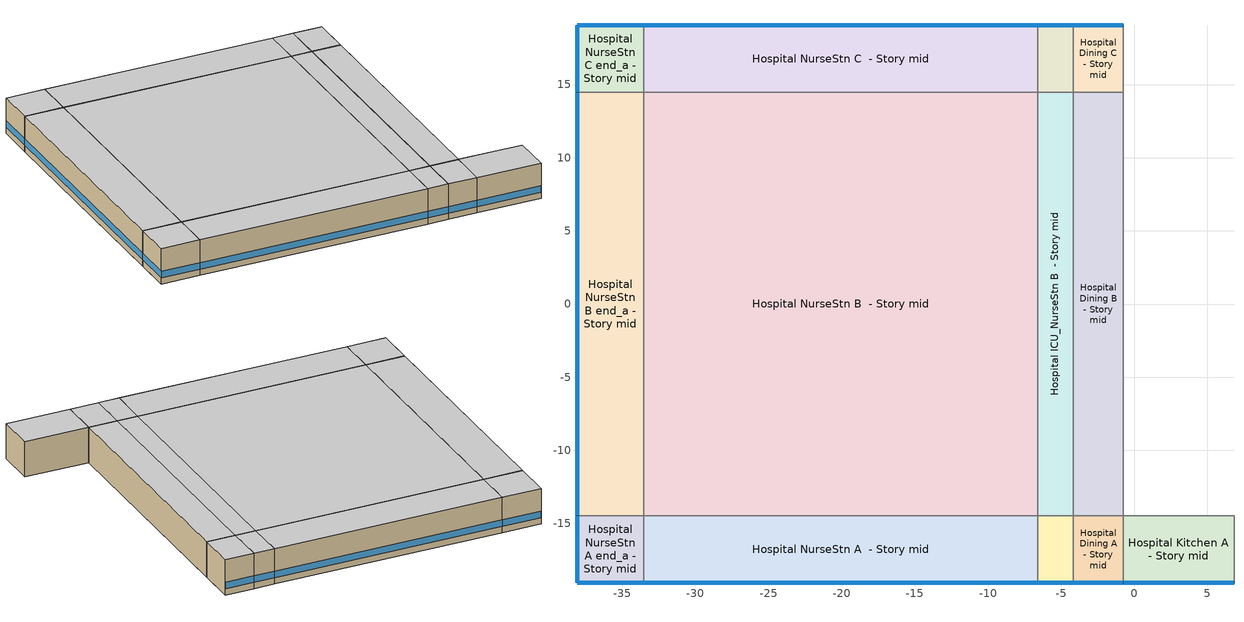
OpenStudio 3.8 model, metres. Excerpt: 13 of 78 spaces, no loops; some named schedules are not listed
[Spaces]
Hospital NurseStn A end_a - Story mid
 floor adiabatic (Typical Interior Floor): -38.1,-19.05 -38.1,-14.48 -33.53,-14.48 -33.53,-19.05 z6.4
 wall outside: -38.1,-14.48 -38.1,-19.05 -33.53,-19.05 z6.4:10.67
 wall to Hospital NurseStn B end_a - Story mid: -33.53,-14.48 -38.1,-14.48 z6.4:10.67
 wall to Hospital NurseStn A  - Story mid: -33.53,-19.05 -33.53,-14.48 z6.4:10.67
 window: -38.07,-19.05 -33.55,-19.05 / -38.1,-14.5 -38.1,-19.02 z7.16:7.94
 ceiling adiabatic (Typical Interior Ceiling): -33.53,-19.05 -33.53,-14.48 -38.1,-14.48 -38.1,-19.05 z10.67
Hospital NurseStn B end_a - Story mid
 floor adiabatic (Typical Interior Floor): -38.1,-14.48 -38.1,14.48 -33.53,14.48 -33.53,-14.48 z6.4
 wall outside: -38.1,14.48 -38.1,-14.48 z6.4:10.67
 wall to Hospital NurseStn C end_a - Story mid: -33.53,14.48 -38.1,14.48 z6.4:10.67
 wall to Hospital NurseStn B  - Story mid: -33.53,-14.48 -33.53,14.48 z6.4:10.67
 window: -38.1,14.45 -38.1,-14.45 z7.16:7.93
 ceiling adiabatic (Typical Interior Ceiling): -33.53,-14.48 -33.53,14.48 -38.1,14.48 -38.1,-14.48 z10.67
Hospital NurseStn C end_a - Story mid
 floor adiabatic (Typical Interior Floor): -38.1,14.48 -38.1,19.05 -33.53,19.05 -33.53,14.48 z6.4
 wall outside: -33.53,19.05 -38.1,19.05 -38.1,14.48 z6.4:10.67
 wall to Hospital NurseStn C  - Story mid: -33.53,14.48 -33.53,19.05 z6.4:10.67
 window: -38.1,19.02 -38.1,14.5 / -33.55,19.05 -38.07,19.05 z7.16:7.94
 ceiling adiabatic (Typical Interior Ceiling): -33.53,14.48 -33.53,19.05 -38.1,19.05 -38.1,14.48 z10.67
Hospital NurseStn A  - Story mid
 floor adiabatic (Typical Interior Floor): -33.53,-19.05 -33.53,-14.48 -6.59,-14.48 -6.59,-19.05 z6.4
 wall outside: -33.53,-19.05 -6.59,-19.05 z6.4:10.67
 wall to Hospital NurseStn B  - Story mid: -6.59,-14.48 -33.53,-14.48 z6.4:10.67
 wall to Hospital ICU_NurseStn A  - Story mid: -6.59,-19.05 -6.59,-14.48 z6.4:10.67
 window: -33.5,-19.05 -6.61,-19.05 z7.16:7.93
 ceiling adiabatic (Typical Interior Ceiling): -6.59,-19.05 -6.59,-14.48 -33.53,-14.48 -33.53,-19.05 z10.67
Hospital NurseStn B  - Story mid
 floor adiabatic (Typical Interior Floor): -33.53,-14.48 -33.53,14.48 -6.59,14.48 -6.59,-14.48 z6.4
 wall to Hospital NurseStn C  - Story mid: -6.59,14.48 -33.53,14.48 z6.4:10.67
 wall to Hospital ICU_NurseStn B  - Story mid: -6.59,-14.48 -6.59,14.48 z6.4:10.67
 ceiling adiabatic (Typical Interior Ceiling): -6.59,-14.48 -6.59,14.48 -33.53,14.48 -33.53,-14.48 z10.67
Hospital NurseStn C  - Story mid
 floor adiabatic (Typical Interior Floor): -33.53,14.48 -33.53,19.05 -6.59,19.05 -6.59,14.48 z6.4
 wall outside: -6.59,19.05 -33.53,19.05 z6.4:10.67
 wall to Hospital ICU_NurseStn C  - Story mid: -6.59,14.48 -6.59,19.05 z6.4:10.67
 window: -6.61,19.05 -33.5,19.05 z7.16:7.93
 ceiling adiabatic (Typical Interior Ceiling): -6.59,14.48 -6.59,19.05 -33.53,19.05 -33.53,14.48 z10.67
Hospital ICU_NurseStn A  - Story mid
 floor adiabatic (Typical Interior Floor): -6.59,-19.05 -6.59,-14.48 -4.16,-14.48 -4.16,-19.05 z6.4
 wall outside: -6.59,-19.05 -4.16,-19.05 z6.4:10.67
 wall to Hospital ICU_NurseStn B  - Story mid: -4.16,-14.48 -6.59,-14.48 z6.4:10.67
 wall to Hospital Dining A  - Story mid: -4.16,-19.05 -4.16,-14.48 z6.4:10.67
 window: -6.56,-19.05 -4.19,-19.05 z7.16:7.95
 ceiling adiabatic (Typical Interior Ceiling): -4.16,-19.05 -4.16,-14.48 -6.59,-14.48 -6.59,-19.05 z10.67
Hospital ICU_NurseStn B  - Story mid
 floor adiabatic (Typical Interior Floor): -6.59,-14.48 -6.59,14.48 -4.16,14.48 -4.16,-14.48 z6.4
 wall to Hospital ICU_NurseStn C  - Story mid: -4.16,14.48 -6.59,14.48 z6.4:10.67
 wall to Hospital Dining B  - Story mid: -4.16,-14.48 -4.16,14.48 z6.4:10.67
 ceiling adiabatic (Typical Interior Ceiling): -4.16,-14.48 -4.16,14.48 -6.59,14.48 -6.59,-14.48 z10.67
Hospital ICU_NurseStn C  - Story mid
 floor adiabatic (Typical Interior Floor): -6.59,14.48 -6.59,19.05 -4.16,19.05 -4.16,14.48 z6.4
 wall outside: -4.16,19.05 -6.59,19.05 z6.4:10.67
 wall to Hospital Dining C  - Story mid: -4.16,14.48 -4.16,19.05 z6.4:10.67
 window: -4.19,19.05 -6.56,19.05 z7.16:7.95
 ceiling adiabatic (Typical Interior Ceiling): -4.16,14.48 -4.16,19.05 -6.59,19.05 -6.59,14.48 z10.67
Hospital Dining A  - Story mid
 floor adiabatic (Typical Interior Floor): -4.16,-19.05 -4.16,-14.48 -0.76,-14.48 -0.76,-19.05 z6.4
 wall outside: -4.16,-19.05 -0.76,-19.05 z6.4:10.67
 wall to Hospital Dining B  - Story mid: -0.76,-14.48 -4.16,-14.48 z6.4:10.67
 wall to Hospital Kitchen A  - Story mid: -0.76,-19.05 -0.76,-14.48 z6.4:10.67
 window: -4.14,-19.05 -0.78,-19.05 z7.16:7.94
 ceiling adiabatic (Typical Interior Ceiling): -0.76,-19.05 -0.76,-14.48 -4.16,-14.48 -4.16,-19.05 z10.67
Hospital Dining B  - Story mid
 floor adiabatic (Typical Interior Floor): -4.16,-14.48 -4.16,14.48 -0.76,14.48 -0.76,-14.48 z6.4
 wall to Hospital Dining C  - Story mid: -0.76,14.48 -4.16,14.48 z6.4:10.67
 wall to Hospital Kitchen B  - Story mid: -0.76,-14.48 -0.76,14.48 z6.4:10.67
 ceiling adiabatic (Typical Interior Ceiling): -0.76,-14.48 -0.76,14.48 -4.16,14.48 -4.16,-14.48 z10.67
Hospital Dining C  - Story mid
 floor adiabatic (Typical Interior Floor): -4.16,14.48 -4.16,19.05 -0.76,19.05 -0.76,14.48 z6.4
 wall outside: -0.76,19.05 -4.16,19.05 z6.4:10.67
 wall to Hospital Kitchen C  - Story mid: -0.76,14.48 -0.76,19.05 z6.4:10.67
 window: -0.78,19.05 -4.14,19.05 z7.16:7.94
 ceiling adiabatic (Typical Interior Ceiling): -0.76,14.48 -0.76,19.05 -4.16,19.05 -4.16,14.48 z10.67
Hospital Kitchen A  - Story mid
 floor adiabatic (Typical Interior Floor): -0.76,-19.05 -0.76,-14.48 6.81,-14.48 6.81,-19.05 z6.4
 wall outside: -0.76,-19.05 6.81,-19.05 z6.4:10.67
 wall to Hospital Kitchen B  - Story mid: 6.81,-14.48 -0.76,-14.48 z6.4:10.67
 wall to Hospital PatRoom A  - Story mid: 6.81,-19.05 6.81,-14.48 z6.4:10.67
 window: -0.73,-19.05 6.79,-19.05 z7.16:7.94
 ceiling adiabatic (Typical Interior Ceiling): 6.81,-19.05 6.81,-14.48 -0.76,-14.48 -0.76,-19.05 z10.67
[Building]
ComStock DOE Ref Pre-1980|Hospital: North Axis {deg}=45; Default Construction Set=ComStock DOE Ref Pre-1980 - Hospital - ASHRAE 169-2013-5A; Default Schedule Set=Building Default Schedule Set; Standards Building Type=Hospital
[Site]
Hartford Bradley In_CT_USA: Latitude {deg}=41.94; Longitude {deg}=-72.68; Time Zone {hr}=-5; Elevation {m}=55; Terrain=City
[Site:WaterMainsTemperature]
Calculation Method=Correlation; Annual Average Outdoor Air Temperature {C}=10.825; Maximum Difference In Monthly Average Outdoor Air Temperatures {deltaC}=27.71
[SizingPeriod:DesignDay] Barometric Pressure {Pa}=100666; Rain Indicator=No; Snow Indicator=No; Day of Month=21; Daylight Saving Time Indicator=No; Humidity Condition Type=Wetbulb; Dry-Bulb Temperature Range Modifier Type=DefaultMultipliers
Name | Maximum Dry-Bulb Temperature {C} | Daily Dry-Bulb Temperature Range {deltaC} | Wind Speed {m/s} | Wind Direction {deg} | Month | Day Type | Wetbulb or DewPoint at Maximum Dry-Bulb {C} | Solar Model Indicator | ASHRAE Clear Sky Optical Depth for Beam Irradiance | ASHRAE Clear Sky Optical Depth for Diffuse Irradiance | Sky Clearness
Hartford Bradley In Ann Clg .4% Condns DB=>MWB 1 | 33 | 11.2 | 4.6 | 220 | 7 | SummerDesignDay | 23 | ASHRAETau | 0.431 | 2.175
Hartford Bradley In Ann Clg .4% Condns WB=>MDB 1 | 30.4 | 11.2 | 4.6 | 220 | 7 | SummerDesignDay | 24.6 | ASHRAETau | 0.431 | 2.175
Hartford Bradley In Ann Htg 99.6% Condns DB 1 | -15.5 | 0 | 3.4 | 0 | 1 | WinterDesignDay | -15.5 | ASHRAEClearSky |  |  | 0
Hartford Bradley In August .4% Condns DB=>MCWB 1 | 34.7 | 11.1 | 4.6 | 220 | 8 | SummerDesignDay | 24 | ASHRAETau | 0.418 | 2.247
[ClimateZones]
Climate Zone Institution Name 1=ASHRAE; Climate Zone Document Name 1=ANSI/ASHRAE Standard 169; Climate Zone Document Year 1=2006; Climate Zone Value 1=ASHRAE 169-2013-5A
[Site:GroundTemperature:FCfactorMethod]
January Ground Temperature {C}=11.27; February Ground Temperature {C}=3.77; March Ground Temperature {C}=0.72; April Ground Temperature {C}=-3.3; May Ground Temperature {C}=2.06; June Ground Temperature {C}=2.88; July Ground Temperature {C}=6.67; August Ground Temperature {C}=17.96; September Ground Temperature {C}=20.22; October Ground Temperature {C}=24.41; November Ground Temperature {C}=24.03; December Ground Temperature {C}=19.21
[DefaultConstructionSet]
ComStock DOE Ref Pre-1980 - Hospital - ASHRAE 169-2013-5A: Default Exterior Surface Constructions=Default Surface Constructions 1; Default Interior Surface Constructions=Default Surface Constructions 2; Default Ground Contact Surface Constructions=Default Surface Constructions 3; Default Exterior SubSurface Constructions=Default Sub Surface Constructions 1; Default Interior SubSurface Constructions=Default Sub Surface Constructions 2; Interior Partition Construction=Typical Interior Partition
[DefaultSurfaceConstructions]
Name | Floor Construction | Wall Construction | Roof Ceiling Construction
Default Surface Constructions 1 | Typical Insulated Exterior Mass Floor | Typical Insulated Steel Framed Exterior Wall R-6.41 | Typical IEAD Roof R-13.89
Default Surface Constructions 2 | Typical Interior Floor | Typical Interior Wall | Typical Interior Ceiling
Default Surface Constructions 3 | Typical Insulated Carpeted 6in Slab Floor | Typical Insulated Basement Mass Wall
[Construction]
Typical Insulated Exterior Mass Floor: 4 in. Normalweight Concrete Floor, Typical Carpet Pad
Typical IEAD Roof R-13.89: Roof Membrane, Typical Insulation R-12.77, Metal Roof Surface
Typical Interior Floor: 100mm Normalweight concrete floor, CP02 CARPET PAD
Typical Interior Wall: G01 13mm gypsum board, G01 13mm gypsum board
Typical Interior Ceiling: CP02 CARPET PAD, 100mm Normalweight concrete floor
Typical Insulated Carpeted 6in Slab Floor: 6 in. Normalweight Concrete Floor, Typical Carpet Pad
Typical Insulated Basement Mass Wall: 8 in. Concrete Block Basement Wall
Simple Glazing U 0.62 SHGC 0.41: Simple Glazing U 0.62 SHGC 0.41
Typical Insulated Metal Door: F08 Metal surface, Typical Insulation R-4.23
U 0.88 SHGC 0.16 Sgl Ref-A-L Clr 6mm: REF A CLEAR LO 6MM
Typical Overhead Door: Typical Insulation R-4.23
Typical Interior Window: Clear 3mm
Typical Interior Door; Typical Interior Partition: G05 25mm wood
Typical Insulated Steel Framed Exterior Wall R-6.41: 25mm Stucco, 5/8 in. Gypsum Board, Typical Insulation R-4.23, 5/8 in. Gypsum Board
InteriorFurnishings: Std Wood 6inch
[Material] Thermal Absorptance=0.9
Name | Roughness | Thickness {m} | Conductivity {W/m-K} | Density {kg/m3} | Specific Heat {J/kg-K} | Solar Absorptance | Visible Absorptance
4 in. Normalweight Concrete Floor | MediumRough | 0.1016 | 2.31 | 2322 | 832 | 0.7 | 0.7
Roof Membrane | VeryRough | 0.0095 | 0.16 | 1121.29 | 1460 | 0.7 | 0.7
Metal Roof Surface; F08 Metal surface | Smooth | 0.0008 | 45.28 | 7824 | 500 | 0.7 | 0.7
100mm Normalweight concrete floor | MediumRough | 0.1016 | 2.31045 | 2322 | 832.557 | 0.7 | 0.7
G01 13mm gypsum board | Smooth | 0.0127 | 0.160031 | 800.001 | 1090.73 | 0.7 | 0.5
6 in. Normalweight Concrete Floor | MediumRough | 0.1524 | 2.31 | 2322 | 832 | 0.7 | 0.7
8 in. Concrete Block Basement Wall | MediumRough | 0.2032 | 1.326 | 1842 | 912 | 0.7 | 0.7
G05 25mm wood | MediumSmooth | 0.0254 | 0.15 | 608 | 1630 | 0.5 | 0.5
25mm Stucco | Smooth | 0.0254 | 0.72 | 1856 | 840 | 0.7 | 0.7
5/8 in. Gypsum Board | MediumSmooth | 0.0159 | 0.16 | 800 | 1090 | 0.7 | 0.7
Std Wood 6inch | MediumSmooth | 0.15 | 0.12 | 540 | 1210 | 0.7 | 0.7
[Material:NoMass] Roughness=Smooth; Thermal Absorptance=0.9; Solar Absorptance=0.7
Name | Thermal Resistance {m2-K/W} | Visible Absorptance
Typical Carpet Pad; CP02 CARPET PAD | 0.21648 | 0.8
Typical Insulation R-12.77 | 2.24922 | 0.7
Typical Insulation R-4.23 | 0.74519 | 0.7
[DefaultSubSurfaceConstructions]
Name | Fixed Window Construction | Operable Window Construction | Door Construction | Glass Door Construction | Overhead Door Construction | Tubular Daylight Dome Construction | Tubular Daylight Diffuser Construction
Default Sub Surface Constructions 1 | Simple Glazing U 0.62 SHGC 0.41 | Simple Glazing U 0.62 SHGC 0.41 | Typical Insulated Metal Door | U 0.88 SHGC 0.16 Sgl Ref-A-L Clr 6mm | Typical Overhead Door | Typical Interior Window | Typical Interior Window
Default Sub Surface Constructions 2 | Typical Interior Window | Typical Interior Window | Typical Interior Door
[WindowMaterial:SimpleGlazingSystem]
Simple Glazing U 0.62 SHGC 0.41: U-Factor {W/m2-K}=3.52052; Solar Heat Gain Coefficient=0.41; Visible Transmittance=0.81
[WindowMaterial:Glazing] Optical Data Type=SpectralAverage; Infrared Transmittance at Normal Incidence=0; Front Side Infrared Hemispherical Emissivity=0.84; Conductivity {W/m-K}=0.9; Dirt Correction Factor for Solar and Visible Transmittance=1; Solar Diffusing=No
Name | Thickness {m} | Solar Transmittance at Normal Incidence | Front Side Solar Reflectance at Normal Incidence | Back Side Solar Reflectance at Normal Incidence | Visible Transmittance at Normal Incidence | Front Side Visible Reflectance at Normal Incidence | Back Side Visible Reflectance at Normal Incidence | Back Side Infrared Hemispherical Emissivity
REF A CLEAR LO 6MM | 0.006 | 0.066 | 0.341 | 0.493 | 0.08 | 0.41 | 0.37 | 0.4
Clear 3mm | 0.003 | 0.837 | 0.075 | 0.075 | 0.898 | 0.081 | 0.081 | 0.84
[SpaceType] Standards Building Type=Hospital
Name | Default Schedule Set | Design Specification Outdoor Air Object | Standards Space Type
Hospital ICU_NurseStn - ComStock DOE Ref Pre-1980 | Hospital ICU_NurseStn Schedule Set | Hospital ICU_NurseStn Ventilation | ICU_NurseStn
Hospital Dining - ComStock DOE Ref Pre-1980 | Hospital Dining Schedule Set | Hospital Dining Ventilation | Dining
Hospital Kitchen - ComStock DOE Ref Pre-1980 | Hospital Kitchen Schedule Set | Hospital Kitchen Ventilation | Kitchen
Hospital NurseStn - ComStock DOE Ref Pre-1980 | Hospital NurseStn Schedule Set | Hospital NurseStn Ventilation | NurseStn
[BuildingStory]
Story mid: Nominal Z Coordinate {m}=6.4008; Nominal Floor to Floor Height {m}=4.2672
[Space] Building Story=Story mid
Name | Space Type | Thermal Zone
Hospital NurseStn A end_a - Story mid | Hospital NurseStn - ComStock DOE Ref Pre-1980 | Zone Hospital NurseStn A end_a - Story mid
Hospital NurseStn B end_a - Story mid | Hospital NurseStn - ComStock DOE Ref Pre-1980 | Zone Hospital NurseStn B end_a - Story mid
Hospital NurseStn C end_a - Story mid | Hospital NurseStn - ComStock DOE Ref Pre-1980 | Zone Hospital NurseStn C end_a - Story mid
Hospital NurseStn A  - Story mid | Hospital NurseStn - ComStock DOE Ref Pre-1980 | Zone Hospital NurseStn A  - Story mid
Hospital NurseStn B  - Story mid | Hospital NurseStn - ComStock DOE Ref Pre-1980 | Zone Hospital NurseStn B  - Story mid
Hospital NurseStn C  - Story mid | Hospital NurseStn - ComStock DOE Ref Pre-1980 | Zone Hospital NurseStn C  - Story mid
Hospital ICU_NurseStn A  - Story mid | Hospital ICU_NurseStn - ComStock DOE Ref Pre-1980 | Zone Hospital ICU_NurseStn A  - Story mid
Hospital ICU_NurseStn B  - Story mid | Hospital ICU_NurseStn - ComStock DOE Ref Pre-1980 | Zone Hospital ICU_NurseStn B  - Story mid
Hospital ICU_NurseStn C  - Story mid | Hospital ICU_NurseStn - ComStock DOE Ref Pre-1980 | Zone Hospital ICU_NurseStn C  - Story mid
Hospital Dining A  - Story mid | Hospital Dining - ComStock DOE Ref Pre-1980 | Zone Hospital Dining A  - Story mid
Hospital Dining B  - Story mid | Hospital Dining - ComStock DOE Ref Pre-1980 | Zone Hospital Dining B  - Story mid
Hospital Dining C  - Story mid | Hospital Dining - ComStock DOE Ref Pre-1980 | Zone Hospital Dining C  - Story mid
Hospital Kitchen A  - Story mid | Hospital Kitchen - ComStock DOE Ref Pre-1980 | Zone Hospital Kitchen A  - Story mid
[ThermalZone] Multiplier=2; Use Ideal Air Loads=No
Name | Thermostat
Zone Hospital NurseStn A end_a - Story mid | Hospital NurseStn - ComStock DOE Ref Pre-1980 Thermostat 1
Zone Hospital NurseStn B end_a - Story mid | Hospital NurseStn - ComStock DOE Ref Pre-1980 Thermostat 3
Zone Hospital NurseStn C end_a - Story mid | Hospital NurseStn - ComStock DOE Ref Pre-1980 Thermostat 5
Zone Hospital NurseStn A  - Story mid | Hospital NurseStn - ComStock DOE Ref Pre-1980 Thermostat
Zone Hospital NurseStn B  - Story mid | Hospital NurseStn - ComStock DOE Ref Pre-1980 Thermostat 2
Zone Hospital NurseStn C  - Story mid | Hospital NurseStn - ComStock DOE Ref Pre-1980 Thermostat 4
Zone Hospital ICU_NurseStn A  - Story mid | Hospital ICU_NurseStn - ComStock DOE Ref Pre-1980 Thermostat 1
Zone Hospital ICU_NurseStn B  - Story mid | Hospital ICU_NurseStn - ComStock DOE Ref Pre-1980 Thermostat 3
Zone Hospital ICU_NurseStn C  - Story mid | Hospital ICU_NurseStn - ComStock DOE Ref Pre-1980 Thermostat 5
Zone Hospital Dining A  - Story mid | Hospital Dining - ComStock DOE Ref Pre-1980 Thermostat 1
Zone Hospital Dining B  - Story mid | Hospital Dining - ComStock DOE Ref Pre-1980 Thermostat 3
Zone Hospital Dining C  - Story mid | Hospital Dining - ComStock DOE Ref Pre-1980 Thermostat 5
Zone Hospital Kitchen A  - Story mid | Hospital Kitchen - ComStock DOE Ref Pre-1980 Thermostat
[People:Definition] Number of People Calculation Method=People/Area; Fraction Radiant=0.3
Name | People per Space Floor Area {person/m2}
Hospital Dining People Definition | 0.107639
Hospital ICU_NurseStn People Definition; Hospital Kitchen People Definition | 0.0538196
Hospital NurseStn People Definition | 0.0768543
[People] Work Efficiency Schedule=Work Efficiency Schedule; Clothing Insulation Schedule=Clothing Schedule; Air Velocity Schedule=Air Velocity Schedule; Multiplier=1
Name | People Definition | Space or SpaceType
Hospital Dining People | Hospital Dining People Definition | Hospital Dining - ComStock DOE Ref Pre-1980
Hospital ICU_NurseStn People | Hospital ICU_NurseStn People Definition | Hospital ICU_NurseStn - ComStock DOE Ref Pre-1980
Hospital Kitchen People | Hospital Kitchen People Definition | Hospital Kitchen - ComStock DOE Ref Pre-1980
Hospital NurseStn People | Hospital NurseStn People Definition | Hospital NurseStn - ComStock DOE Ref Pre-1980
[Lights:Definition] Design Level Calculation Method=Watts/Area; Fraction Visible=0.2; Return Air Fraction=0
Name | Watts per Space Floor Area {W/m2} | Fraction Radiant
Hospital NurseStn - ComStock DOE Ref Pre-1980 General Lights Definition; Hospital ICU_NurseStn - ComStock DOE Ref Pre-1980 General Lights Definition | 5.11838 | 0.31
Hospital NurseStn - ComStock DOE Ref Pre-1980 Task Lights Definition; Hospital ICU_NurseStn - ComStock DOE Ref Pre-1980 Task Lights Definition | 6.99919 | 0.125
Hospital Kitchen - ComStock DOE Ref Pre-1980 General Lights Definition | 7.18292 | 0.31
Hospital Kitchen - ComStock DOE Ref Pre-1980 Task Lights Definition | 8.69031 | 0.125
Hospital Dining - ComStock DOE Ref Pre-1980 General Lights Definition | 3.51996 | 0.31
Hospital Dining - ComStock DOE Ref Pre-1980 Task Lights Definition | 0.956049 | 0.125
Hospital Dining - ComStock DOE Ref Pre-1980 Wall Wash Lights Definition | 2.47267 | 0.125
[DesignSpecification:OutdoorAir] Outdoor Air Method=Sum
Name | Outdoor Air Flow per Person {m3/s-person} | Outdoor Air Flow per Floor Area {m3/s-m2}
Hospital Dining Ventilation; Hospital ICU_NurseStn Ventilation; Hospital NurseStn Ventilation | 0.00943895
Hospital Kitchen Ventilation |  | 0.00188468
[DefaultScheduleSet]
Name | Number of People Schedule | People Activity Level Schedule | Lighting Schedule | Electric Equipment Schedule | Infiltration Schedule | Gas Equipment Schedule | Hours of Operation Schedule
Hospital Dining Schedule Set | Hospital Critical Occ | Hospital Activity | Hospital Admin Light | Hospital Admin Equipment | Hospital Infil Quarter On
Hospital ICU_NurseStn Schedule Set | Hospital Critical Occ | Hospital Activity | Hospital Admin Light | Hospital Critical Equip | Hospital Infil Quarter On
Hospital Kitchen Schedule Set | Hospital Bldg Occ | Hospital Activity | Hospital Admin Light | Hospital Kitchen_Elec_Equip_SCH | Hospital Infil Quarter On | Hospital Kitchen Gas
Hospital NurseStn Schedule Set | Hospital Bldg Occ | Hospital Activity | Hospital Admin Light | Hospital Admin Equipment | Hospital Infil Quarter On
Building Default Schedule Set |  |  |  |  |  |  | Building Hours of Operation NonResidential
[ElectricEquipment:Definition]
Name | Design Level Calculation Method | Watts per Space Floor Area {W/m2} | Fraction Latent | Fraction Radiant | Fraction Lost | Design Level {W}
Hospital Dining Elec Equip Definition | Watts/Area | 10.7639 | 0 | 0.5 | 0
Hospital ICU_NurseStn Elec Equip Definition; Hospital NurseStn Elec Equip Definition | Watts/Area | 21.5278 | 0 | 0.5 | 0
misc_electric_kitchen_equipment_definition | Watts/Area | 8.07293 | 0 | 0.5 | 0
electric_oven_equipment_definition_bldg_quantity=10.0 | EquipmentLevel |  | 0.1 | 0.22 | 0.58 | 121040
[ElectricEquipment]
Name | Electric Equipment Definition | Space or SpaceType | Schedule | Multiplier
Hospital Dining Elec Equip | Hospital Dining Elec Equip Definition | Hospital Dining - ComStock DOE Ref Pre-1980
Hospital ICU_NurseStn Elec Equip | Hospital ICU_NurseStn Elec Equip Definition | Hospital ICU_NurseStn - ComStock DOE Ref Pre-1980
misc_electric_kitchen_equipment | misc_electric_kitchen_equipment_definition | Hospital Kitchen - ComStock DOE Ref Pre-1980
Hospital NurseStn Elec Equip | Hospital NurseStn Elec Equip Definition | Hospital NurseStn - ComStock DOE Ref Pre-1980
electric_oven_equipment_bldg_quantity=10.0 | electric_oven_equipment_definition_bldg_quantity=10.0 | Hospital Kitchen - ComStock DOE Ref Pre-1980 | Hospital Kitchen Gas | 0.333333
[Exterior:Lights:Definition]
Name | Design Level {W}
Parking Areas and Drives Def (W/ft^2) | 0.0414577
Building Facades Def (W/ft^2) | 0.2
Main Entries Def (W/ft) | 30
Other Doors Def (W/ft) | 20
Emergency Canopies Def (W/ft^2) | 0.5
[Exterior:Lights] Schedule=Always On Discrete; Control Option=AstronomicalClock
Name | Exterior Lights Definition | Multiplier
Parking Areas and Drives | Parking Areas and Drives Def (W/ft^2) | 75391.6
Building Facades | Building Facades Def (W/ft^2) | 10500
Main Entries | Main Entries Def (W/ft) | 50
Other Doors | Other Doors Def (W/ft) | 47.5
Emergency Canopies | Emergency Canopies Def (W/ft^2) | 720
[ZoneMixing] Schedule=Hospital Kitchen Exhaust; Design Flow Rate Calculation Method=Flow/Zone
Name | Zone or Space | Design Flow Rate {m3/s} | Source Zone or Space
Zone Mixing 1 | Zone Hospital Kitchen A  - Story mid | 0.0548772 | Zone Hospital Dining A  - Story mid
Zone Mixing 2 | Zone Hospital Kitchen B  - Story mid | 0.347556 | Zone Hospital Dining B  - Story mid
Zone Mixing 3 | Zone Hospital Kitchen C  - Story mid | 0.0548772 | Zone Hospital Dining C  - Story mid
[ThermostatSetpoint:DualSetpoint]
Name | Heating Setpoint Temperature Schedule | Cooling Setpoint Temperature Schedule
Hospital Dining - ComStock DOE Ref Pre-1980 Thermostat 1; Hospital Dining - ComStock DOE Ref Pre-1980 Thermostat 3; Hospital Dining - ComStock DOE Ref Pre-1980 Thermostat 5; Hospital Kitchen - ComStock DOE Ref Pre-1980 Thermostat; Hospital NurseStn - ComStock DOE Ref Pre-1980 Thermostat; Hospital NurseStn - ComStock DOE Ref Pre-1980 Thermostat 1; Hospital NurseStn - ComStock DOE Ref Pre-1980 Thermostat 2; Hospital NurseStn - ComStock DOE Ref Pre-1980 Thermostat 3; Hospital NurseStn - ComStock DOE Ref Pre-1980 Thermostat 4; Hospital NurseStn - ComStock DOE Ref Pre-1980 Thermostat 5 | Hospital Bldg HtgSetp | Hospital Bldg ClgSetp
Hospital ICU_NurseStn - ComStock DOE Ref Pre-1980 Thermostat 1; Hospital ICU_NurseStn - ComStock DOE Ref Pre-1980 Thermostat 3; Hospital ICU_NurseStn - ComStock DOE Ref Pre-1980 Thermostat 5 | Hospital Critical HtgSetp | Hospital Critical HtgSetp
[InternalMass:Definition]
Internal Mass Definition 1: Construction=InteriorFurnishings; Design Level Calculation Method=SurfaceArea/Area; Surface Area per Space Floor Area=2
[InternalMass] Internal Mass Definition=Internal Mass Definition 1; Multiplier=1
Name | Space or SpaceType
Hospital ICU_NurseStn A  - Story mid Mass | Hospital ICU_NurseStn A  - Story mid
Hospital NurseStn B end_a - Story mid Mass | Hospital NurseStn B end_a - Story mid
Hospital Kitchen A  - Story mid Mass | Hospital Kitchen A  - Story mid
Hospital ICU_NurseStn C  - Story mid Mass | Hospital ICU_NurseStn C  - Story mid
Hospital NurseStn B  - Story mid Mass | Hospital NurseStn B  - Story mid
Hospital Dining A  - Story mid Mass | Hospital Dining A  - Story mid
Hospital NurseStn C  - Story mid Mass | Hospital NurseStn C  - Story mid
Hospital Dining C  - Story mid Mass | Hospital Dining C  - Story mid
Hospital NurseStn A  - Story mid Mass | Hospital NurseStn A  - Story mid
Hospital NurseStn C end_a - Story mid Mass | Hospital NurseStn C end_a - Story mid
Hospital NurseStn A end_a - Story mid Mass | Hospital NurseStn A end_a - Story mid
Hospital ICU_NurseStn B  - Story mid Mass | Hospital ICU_NurseStn B  - Story mid
Hospital Dining B  - Story mid Mass | Hospital Dining B  - Story mid
[Lights] Fraction Replaceable=1
Name | Lights Definition | Space or SpaceType
Hospital NurseStn - ComStock DOE Ref Pre-1980 General Lighting | Hospital NurseStn - ComStock DOE Ref Pre-1980 General Lights Definition | Hospital NurseStn - ComStock DOE Ref Pre-1980
Hospital NurseStn - ComStock DOE Ref Pre-1980 Task Lighting | Hospital NurseStn - ComStock DOE Ref Pre-1980 Task Lights Definition | Hospital NurseStn - ComStock DOE Ref Pre-1980
Hospital ICU_NurseStn - ComStock DOE Ref Pre-1980 General Lighting | Hospital ICU_NurseStn - ComStock DOE Ref Pre-1980 General Lights Definition | Hospital ICU_NurseStn - ComStock DOE Ref Pre-1980
Hospital ICU_NurseStn - ComStock DOE Ref Pre-1980 Task Lighting | Hospital ICU_NurseStn - ComStock DOE Ref Pre-1980 Task Lights Definition | Hospital ICU_NurseStn - ComStock DOE Ref Pre-1980
Hospital Kitchen - ComStock DOE Ref Pre-1980 General Lighting | Hospital Kitchen - ComStock DOE Ref Pre-1980 General Lights Definition | Hospital Kitchen - ComStock DOE Ref Pre-1980
Hospital Kitchen - ComStock DOE Ref Pre-1980 Task Lighting | Hospital Kitchen - ComStock DOE Ref Pre-1980 Task Lights Definition | Hospital Kitchen - ComStock DOE Ref Pre-1980
Hospital Dining - ComStock DOE Ref Pre-1980 General Lighting | Hospital Dining - ComStock DOE Ref Pre-1980 General Lights Definition | Hospital Dining - ComStock DOE Ref Pre-1980
Hospital Dining - ComStock DOE Ref Pre-1980 Task Lighting | Hospital Dining - ComStock DOE Ref Pre-1980 Task Lights Definition | Hospital Dining - ComStock DOE Ref Pre-1980
Hospital Dining - ComStock DOE Ref Pre-1980 Wall Wash Lighting | Hospital Dining - ComStock DOE Ref Pre-1980 Wall Wash Lights Definition | Hospital Dining - ComStock DOE Ref Pre-1980
[SpaceInfiltration:DesignFlowRate] Design Flow Rate Calculation Method=Flow/ExteriorArea; Flow per Exterior Surface Area {m3/s-m2}=0.00103321; Constant Term Coefficient=0.0477; Temperature Term Coefficient=0.0028; Velocity Term Coefficient=0; Velocity Squared Term Coefficient=0.0107
Name | Space or SpaceType | Schedule
Hospital ICU_NurseStn A  - Story mid HVAC On Infiltration | Hospital ICU_NurseStn A  - Story mid | Infiltration HVAC On Schedule
Hospital ICU_NurseStn A  - Story mid HVAC Off Infiltration | Hospital ICU_NurseStn A  - Story mid | Infiltration HVAC Off Schedule
Hospital NurseStn B end_a - Story mid HVAC On Infiltration | Hospital NurseStn B end_a - Story mid | Infiltration HVAC On Schedule
Hospital NurseStn B end_a - Story mid HVAC Off Infiltration | Hospital NurseStn B end_a - Story mid | Infiltration HVAC Off Schedule
Hospital Kitchen A  - Story mid HVAC On Infiltration | Hospital Kitchen A  - Story mid | Infiltration HVAC On Schedule
Hospital Kitchen A  - Story mid HVAC Off Infiltration | Hospital Kitchen A  - Story mid | Infiltration HVAC Off Schedule
Hospital ICU_NurseStn C  - Story mid HVAC On Infiltration | Hospital ICU_NurseStn C  - Story mid | Infiltration HVAC On Schedule
Hospital ICU_NurseStn C  - Story mid HVAC Off Infiltration | Hospital ICU_NurseStn C  - Story mid | Infiltration HVAC Off Schedule
Hospital Dining A  - Story mid HVAC On Infiltration | Hospital Dining A  - Story mid | Infiltration HVAC On Schedule
Hospital Dining A  - Story mid HVAC Off Infiltration | Hospital Dining A  - Story mid | Infiltration HVAC Off Schedule
Hospital NurseStn C  - Story mid HVAC On Infiltration | Hospital NurseStn C  - Story mid | Infiltration HVAC On Schedule
Hospital NurseStn C  - Story mid HVAC Off Infiltration | Hospital NurseStn C  - Story mid | Infiltration HVAC Off Schedule
Hospital Dining C  - Story mid HVAC On Infiltration | Hospital Dining C  - Story mid | Infiltration HVAC On Schedule
Hospital Dining C  - Story mid HVAC Off Infiltration | Hospital Dining C  - Story mid | Infiltration HVAC Off Schedule
Hospital NurseStn A  - Story mid HVAC On Infiltration | Hospital NurseStn A  - Story mid | Infiltration HVAC On Schedule
Hospital NurseStn A  - Story mid HVAC Off Infiltration | Hospital NurseStn A  - Story mid | Infiltration HVAC Off Schedule
Hospital NurseStn C end_a - Story mid HVAC On Infiltration | Hospital NurseStn C end_a - Story mid | Infiltration HVAC On Schedule
Hospital NurseStn C end_a - Story mid HVAC Off Infiltration | Hospital NurseStn C end_a - Story mid | Infiltration HVAC Off Schedule
Hospital NurseStn A end_a - Story mid HVAC On Infiltration | Hospital NurseStn A end_a - Story mid | Infiltration HVAC On Schedule
Hospital NurseStn A end_a - Story mid HVAC Off Infiltration | Hospital NurseStn A end_a - Story mid | Infiltration HVAC Off Schedule
[GasEquipment:Definition] Design Level Calculation Method=EquipmentLevel; Fraction Latent=0.1
Name | Design Level {W} | Fraction Radiant | Fraction Lost
gas_broiler_equipment_definition_bldg_quantity=1.0 | 28136 | 0.12 | 0.68
gas_griddle_equipment_definition_bldg_quantity=1.0 | 26377 | 0.18 | 0.62
gas_fryer_equipment_definition_bldg_quantity=2.0 | 46894 | 0.2 | 0.57
gas_range_equipment_definition_bldg_quantity=1.0 | 42497 | 0.11 | 0.69
gas_steamer_equipment_definition_bldg_quantity=10.0 | 586170 | 0.1 | 0.7
[GasEquipment] Space or SpaceType=Hospital Kitchen - ComStock DOE Ref Pre-1980; Schedule=Hospital Kitchen Gas; Multiplier=0.333333
Name | Gas Equipment Definition
gas_broiler_equipment_bldg_quantity=1.0 | gas_broiler_equipment_definition_bldg_quantity=1.0
gas_griddle_equipment_bldg_quantity=1.0 | gas_griddle_equipment_definition_bldg_quantity=1.0
gas_fryer_equipment_bldg_quantity=2.0 | gas_fryer_equipment_definition_bldg_quantity=2.0
gas_range_equipment_bldg_quantity=1.0 | gas_range_equipment_definition_bldg_quantity=1.0
gas_steamer_equipment_bldg_quantity=10.0 | gas_steamer_equipment_definition_bldg_quantity=10.0
[Schedule:Ruleset]
Name | Default Day Schedule | Summer Design Day Schedule | Winter Design Day Schedule
Clothing Schedule | Clothing Schedule Default Winter Clothes
Air Velocity Schedule | Air Velocity Schedule Default
Work Efficiency Schedule | Work Efficiency Schedule Default
Hospital Critical Occ | Hospital Critical Occ Default | Hospital Critical Occ Summer Design Day | Hospital Critical Occ Winter Design Day
Hospital Activity | Hospital Activity Default | Hospital Activity Summer Design Day | Hospital Activity Winter Design Day
Hospital Admin Light | Hospital Admin Light Default | Hospital Admin Light Summer Design Day | Hospital Admin Light Winter Design Day
Hospital Admin Equipment | Hospital Admin Equipment Default | Hospital Admin Equipment Summer Design Day | Hospital Admin Equipment Winter Design Day
Hospital Infil Quarter On | Hospital Infil Quarter On Default | Hospital Infil Quarter On Summer Design Day | Hospital Infil Quarter On Winter Design Day
Hospital Critical Equip | Hospital Critical Equip Default | Hospital Critical Equip Summer Design Day | Hospital Critical Equip Winter Design Day
Hospital Bldg Occ | Hospital Bldg Occ Default | Hospital Bldg Occ Summer Design Day | Hospital Bldg Occ Winter Design Day
Hospital Kitchen_Elec_Equip_SCH | Hospital Kitchen_Elec_Equip_SCH Default | Hospital Kitchen_Elec_Equip_SCH Summer Design Day | Hospital Kitchen_Elec_Equip_SCH Winter Design Day
Hospital Kitchen Gas | Hospital Kitchen Gas Default | Hospital Kitchen Gas Summer Design Day | Hospital Kitchen Gas Winter Design Day
Hospital Kitchen Exhaust | Hospital Kitchen Exhaust Default | Hospital Kitchen Exhaust Summer Design Day | Hospital Kitchen Exhaust Winter Design Day
Hospital Bldg HtgSetp | Hospital Bldg HtgSetp Default | Hospital Bldg HtgSetp Summer Design Day | Hospital Bldg HtgSetp Winter Design Day
Hospital Bldg ClgSetp | Hospital Bldg ClgSetp Default | Hospital Bldg ClgSetp Summer Design Day | Hospital Bldg ClgSetp Winter Design Day
Hospital Critical HtgSetp | Hospital Critical HtgSetp Default | Hospital Critical HtgSetp Summer Design Day | Hospital Critical HtgSetp Winter Design Day
Building Hours of Operation NonResidential | Building Hours of Operation NonResidential Default | Building Hours of Operation NonResidential Summer Design Day | Building Hours of Operation NonResidential Winter Design Day
Infiltration HVAC On Schedule | 27 Zone DOAS Occ Sch Default 1 | 27 Zone DOAS Occ Sch Summer Design Day 1 | 27 Zone DOAS Occ Sch Winter Design Day 1
Infiltration HVAC Off Schedule | Infiltration HVAC Off Schedule Default Day Schedule | Infiltration HVAC Off Schedule Summer Design Day Schedule 1 | Infiltration HVAC Off Schedule Winter Design Day Schedule 1
[Schedule:Day]
Hospital Activity Default: No, 21, 30, 120, 24, 0, 120
Hospital Activity Winter Design Day; Hospital Activity Summer Design Day: No, 24, 0, 120
Hospital Admin Light Default: No, 8, 30, 0.1, 8, 45, 0.125, 9, 0, 0.15, 9, 15, 0.175, 9, 30, 0.2, 9, 45, 0.225, 10, 0, 0.25, 10, 15, 0.275, 10, 30, 0.3, 11, 0, 0.3, 11, 15, 0.375, 11, 30, 0.45, 11, 45, 0.525, 12, 0, 0.6, 12, 15, 0.675, 12, 30, 0.75, 12, 45, 0.825, 13, 0, 0.9, 17, 45, 0.9, 18, 0, 0.557143, 18, 15, 0.514286, 18, 30, 0.471429, 18, 45, 0.428571, 19, 0, 0.385714, 19, 15, 0.342857, 19, 30, 0.3, 20, 0, 0.3, 20, 15, 0.25, 20, 30, 0.2, 20, 45, 0.15, 21, 0, 0.1, 24, 0, 0.1
Hospital Admin Light Winter Design Day; Hospital Admin Light Summer Design Day: No, 4, 0, 0.1, 6, 0, 0.3, 7, 0, 0.6, 18, 0, 0.9, 21, 0, 0.6, 23, 0, 0.3, 24, 0, 0.1
Hospital Admin Equipment Default; Hospital Admin Equipment Default|WntrDsn|SmrDsn|Sun|Sat Day: No, 0, 15, 0.415789, 0, 30, 0.412281, 0, 45, 0.408772, 1, 0, 0.405263, 1, 15, 0.401754, 1, 30, 0.398246, 1, 45, 0.394737, 2, 0, 0.391228, 2, 15, 0.387719, 2, 30, 0.384211, 2, 45, 0.380702, 3, 0, 0.377193, 3, 15, 0.373684, 3, 30, 0.370175, 3, 45, 0.366667, 4, 0, 0.363158, 4, 15, 0.359649, 4, 30, 0.35614, 4, 45, 0.352632, 5, 0, 0.349123, 5, 15, 0.345614, 5, 30, 0.342105, 5, 45, 0.338596, 6, 0, 0.335088, 6, 15, 0.331579, 6, 30, 0.32807, 6, 45, 0.324561, 7, 0, 0.321053, 7, 15, 0.317544, 7, 30, 0.314035, 7, 45, 0.310526, 8, 0, 0.307018, 8, 15, 0.303509, 8, 30, 0.3, 8, 45, 0.325, 9, 0, 0.35, 9, 15, 0.375, 9, 30, 0.4, 9, 45, 0.425, 10, 0, 0.45, 10, 15, 0.475, 10, 30, 0.5, 10, 45, 0.5625, 11, 0, 0.625, 11, 15, 0.6875, 11, 30, 0.75, 11, 45, 0.8125, 12, 0, 0.875, 12, 15, 0.9375, 12, 30, 1, 12, 45, 0.969565, 13, 0, 0.93913, 13, 15, 0.908696, 13, 30, 0.878261, 13, 45, 0.847826, 14, 0, 0.817391, 14, 15, 0.786957, 14, 30, 0.756522, 14, 45, 0.726087, 15, 0, 0.695652, 15, 15, 0.665217, 15, 30, 0.634783, 15, 45, 0.604348, 16, 0, 0.573913, 16, 15, 0.543478, 16, 30, 0.513043, 16, 45, 0.482609, 17, 0, 0.452174, 17, 15, 0.421739, 17, 30, 0.391304, 17, 45, 0.36087, 18, 0, 0.330435, 18, 15, 0.3, 18, 30, 0.496491, 18, 45, 0.492982, 19, 0, 0.489474, 19, 15, 0.485965, 19, 30, 0.482456, 19, 45, 0.478947, 20, 0, 0.475439, 20, 15, 0.47193, 20, 30, 0.468421, 20, 45, 0.464912, 21, 0, 0.461404, 21, 15, 0.457895, 21, 30, 0.454386, 21, 45, 0.450877, 22, 0, 0.447368, 22, 15, 0.44386, 22, 30, 0.440351, 22, 45, 0.436842, 23, 0, 0.433333, 23, 15, 0.429825, 23, 30, 0.426316, 23, 45, 0.422807, 24, 0, 0.419298
Hospital Admin Equipment Winter Design Day; Hospital Admin Equipment Summer Design Day: No, 4, 0, 0.3, 6, 0, 0.5, 18, 0, 1, 20, 0, 0.5, 24, 0, 0.3
Hospital Admin Equipment Sat Day: No, 0, 15, 0.604348, 0, 30, 0.608696, 0, 45, 0.613043, 1, 0, 0.617391, 1, 15, 0.621739, 1, 30, 0.626087, 1, 45, 0.630435, 2, 0, 0.634783, 2, 15, 0.63913, 2, 30, 0.643478, 2, 45, 0.647826, 3, 0, 0.652174, 3, 15, 0.656522, 3, 30, 0.66087, 3, 45, 0.665217, 4, 0, 0.669565, 4, 15, 0.673913, 4, 30, 0.678261, 4, 45, 0.682609, 5, 0, 0.686957, 5, 15, 0.691304, 5, 30, 0.695652, 5, 45, 0.7, 6, 0, 0.704348, 6, 15, 0.708696, 6, 30, 0.713043, 6, 45, 0.717391, 7, 0, 0.721739, 7, 15, 0.726087, 7, 30, 0.730435, 7, 45, 0.734783, 8, 0, 0.73913, 8, 15, 0.743478, 8, 30, 0.747826, 8, 45, 0.752174, 9, 0, 0.756522, 9, 15, 0.76087, 9, 30, 0.765217, 9, 45, 0.769565, 10, 0, 0.773913, 10, 15, 0.778261, 10, 30, 0.782609, 10, 45, 0.786957, 11, 0, 0.791304, 11, 15, 0.795652, 11, 30, 0.8, 14, 30, 0.8, 14, 45, 0.78, 15, 0, 0.76, 15, 15, 0.74, 15, 30, 0.72, 15, 45, 0.7, 16, 0, 0.68, 16, 15, 0.66, 16, 30, 0.64, 16, 45, 0.62, 17, 0, 0.6, 17, 15, 0.58, 17, 30, 0.56, 17, 45, 0.54, 18, 0, 0.52, 18, 15, 0.5, 18, 30, 0.504348, 18, 45, 0.508696, 19, 0, 0.513043, 19, 15, 0.517391, 19, 30, 0.521739, 19, 45, 0.526087, 20, 0, 0.530435, 20, 15, 0.534783, 20, 30, 0.53913, 20, 45, 0.543478, 21, 0, 0.547826, 21, 15, 0.552174, 21, 30, 0.556522, 21, 45, 0.56087, 22, 0, 0.565217, 22, 15, 0.569565, 22, 30, 0.573913, 22, 45, 0.578261, 23, 0, 0.582609, 23, 15, 0.586957, 23, 30, 0.591304, 23, 45, 0.595652, 24, 0, 0.6
Hospital Admin Equipment Sun Day: No, 15, 15, 0.3, 18, 30, 0.5, 24, 0, 0.3
Hospital Bldg Occ Default: No, 8, 30, 0.05, 8, 45, 0.06875, 9, 0, 0.0875, 9, 15, 0.10625, 9, 30, 0.125, 9, 45, 0.14375, 10, 0, 0.1625, 10, 15, 0.18125, 10, 30, 0.2, 11, 0, 0.2, 11, 15, 0.275, 11, 30, 0.35, 11, 45, 0.425, 12, 0, 0.5, 12, 15, 0.6, 12, 30, 0.7, 12, 45, 0.8, 13, 0, 0.9, 13, 15, 0.866667, 13, 30, 0.833333, 13, 45, 0.8, 14, 0, 0.766667, 14, 15, 0.733333, 14, 30, 0.7, 14, 45, 0.666667, 15, 0, 0.633333, 15, 15, 0.6, 15, 30, 0.566667, 15, 45, 0.533333, 16, 0, 0.5, 16, 15, 0.466667, 16, 30, 0.433333, 16, 45, 0.4, 17, 0, 0.366667, 17, 15, 0.333333, 17, 30, 0.3, 17, 45, 0.266667, 18, 0, 0.233333, 18, 15, 0.2, 18, 30, 0.45, 18, 45, 0.4, 19, 0, 0.35, 19, 15, 0.3, 19, 30, 0.25, 19, 45, 0.2, 20, 0, 0.15, 20, 15, 0.1, 20, 30, 0.05, 24, 0, 0.05
Hospital Bldg Occ Summer Design Day: No, 4, 0, 0.05, 6, 0, 0.2, 7, 0, 0.5, 18, 0, 0.9, 20, 0, 0.5, 22, 0, 0.2, 24, 0, 0.05
Hospital Bldg Occ Winter Design Day: No, 7, 0, 0.05, 9, 0, 0.2, 15, 0, 0.3, 20, 0, 0.2, 24, 0, 0.05
Hospital Bldg Occ WntrDsn|Sat Day: No, 0, 15, 0.234783, 0, 30, 0.236232, 0, 45, 0.237681, 1, 0, 0.23913, 1, 15, 0.24058, 1, 30, 0.242029, 1, 45, 0.243478, 2, 0, 0.244928, 2, 15, 0.246377, 2, 30, 0.247826, 2, 45, 0.249275, 3, 0, 0.250725, 3, 15, 0.252174, 3, 30, 0.253623, 3, 45, 0.255072, 4, 0, 0.256522, 4, 15, 0.257971, 4, 30, 0.25942, 4, 45, 0.26087, 5, 0, 0.262319, 5, 15, 0.263768, 5, 30, 0.265217, 5, 45, 0.266667, 6, 0, 0.268116, 6, 15, 0.269565, 6, 30, 0.271014, 6, 45, 0.272464, 7, 0, 0.273913, 7, 15, 0.275362, 7, 30, 0.276812, 7, 45, 0.278261, 8, 0, 0.27971, 8, 15, 0.281159, 8, 30, 0.282609, 8, 45, 0.284058, 9, 0, 0.285507, 9, 15, 0.286957, 9, 30, 0.288406, 9, 45, 0.289855, 10, 0, 0.291304, 10, 15, 0.292754, 10, 30, 0.294203, 10, 45, 0.295652, 11, 0, 0.297101, 11, 15, 0.298551, 11, 30, 0.3, 14, 30, 0.3, 14, 45, 0.293333, 15, 0, 0.286667, 15, 15, 0.28, 15, 30, 0.273333, 15, 45, 0.266667, 16, 0, 0.26, 16, 15, 0.253333, 16, 30, 0.246667, 16, 45, 0.24, 17, 0, 0.233333, 17, 15, 0.226667, 17, 30, 0.22, 17, 45, 0.213333, 18, 0, 0.206667, 18, 15, 0.2, 18, 30, 0.201449, 18, 45, 0.202899, 19, 0, 0.204348, 19, 15, 0.205797, 19, 30, 0.207246, 19, 45, 0.208696, 20, 0, 0.210145, 20, 15, 0.211594, 20, 30, 0.213043, 20, 45, 0.214493, 21, 0, 0.215942, 21, 15, 0.217391, 21, 30, 0.218841, 21, 45, 0.22029, 22, 0, 0.221739, 22, 15, 0.223188, 22, 30, 0.224638, 22, 45, 0.226087, 23, 0, 0.227536, 23, 15, 0.228986, 23, 30, 0.230435, 23, 45, 0.231884, 24, 0, 0.233333
Hospital Kitchen_Elec_Equip_SCH Default: No, 0, 15, 0.190625, 0, 30, 0.1875, 0, 45, 0.184375, 1, 0, 0.18125, 1, 15, 0.178125, 1, 30, 0.175, 1, 45, 0.171875, 2, 0, 0.16875, 2, 15, 0.165625, 2, 30, 0.1625, 2, 45, 0.159375, 3, 0, 0.15625, 3, 15, 0.153125, 3, 30, 0.15, 3, 45, 0.146875, 4, 0, 0.14375, 4, 15, 0.140625, 4, 30, 0.1375, 4, 45, 0.134375, 5, 0, 0.13125, 5, 15, 0.128125, 5, 30, 0.125, 5, 45, 0.121875, 6, 0, 0.11875, 6, 15, 0.115625, 6, 30, 0.1125, 6, 45, 0.109375, 7, 0, 0.10625, 7, 15, 0.103125, 7, 30, 0.1, 7, 45, 0.110714, 8, 0, 0.121429, 8, 15, 0.132143, 8, 30, 0.142857, 8, 45, 0.153571, 9, 0, 0.164286, 9, 15, 0.175, 9, 30, 0.185714, 9, 45, 0.196429, 10, 0, 0.207143, 10, 15, 0.217857, 10, 30, 0.228571, 10, 45, 0.239286, 11, 0, 0.25, 11, 15, 0.275, 11, 30, 0.3, 11, 45, 0.325, 12, 0, 0.35, 13, 0, 0.35, 14, 0, 0.35, 14, 15, 0.3375, 14, 30, 0.325, 14, 45, 0.3125, 15, 0, 0.3, 15, 15, 0.2875, 15, 30, 0.275, 15, 45, 0.2625, 16, 0, 0.25, 16, 15, 0.259091, 16, 30, 0.268182, 16, 45, 0.277273, 17, 0, 0.286364, 17, 15, 0.295455, 17, 30, 0.304545, 17, 45, 0.313636, 18, 0, 0.322727, 18, 15, 0.331818, 18, 30, 0.340909, 18, 45, 0.35, 19, 30, 0.25, 19, 45, 0.246875, 20, 0, 0.24375, 20, 15, 0.240625, 20, 30, 0.2375, 20, 45, 0.234375, 21, 0, 0.23125, 21, 15, 0.228125, 21, 30, 0.225, 21, 45, 0.221875, 22, 0, 0.21875, 22, 15, 0.215625, 22, 30, 0.2125, 22, 45, 0.209375, 23, 0, 0.20625, 23, 15, 0.203125, 23, 30, 0.2, 23, 45, 0.196875, 24, 0, 0.19375
Hospital Kitchen_Elec_Equip_SCH Winter Design Day; Hospital Kitchen_Elec_Equip_SCH Summer Design Day: No, 6, 0, 0.1, 7, 0, 0.25, 9, 0, 0.35, 10, 0, 0.25, 13, 0, 0.35, 16, 0, 0.25, 19, 0, 0.35, 24, 0, 0.25
Hospital Kitchen Gas Default: No, 10, 0, 0.02, 10, 15, 0.0525, 10, 30, 0.085, 10, 45, 0.1175, 11, 0, 0.15, 11, 15, 0.175, 11, 30, 0.2, 11, 45, 0.225, 12, 0, 0.25, 12, 15, 0.225, 12, 30, 0.2, 12, 45, 0.175, 13, 0, 0.15, 13, 15, 0.175, 13, 30, 0.2, 13, 45, 0.225, 14, 0, 0.25, 14, 15, 0.2375, 14, 30, 0.225, 14, 45, 0.2125, 15, 0, 0.2, 15, 15, 0.1875, 15, 30, 0.175, 15, 45, 0.1625, 16, 0, 0.15, 16, 15, 0.1625, 16, 30, 0.175, 16, 45, 0.1875, 17, 0, 0.2, 17, 45, 0.2, 18, 0, 0.19, 18, 15, 0.18, 18, 30, 0.17, 18, 45, 0.16, 19, 0, 0.15, 19, 15, 0.1375, 19, 30, 0.125, 19, 45, 0.1125, 20, 0, 0.1, 20, 15, 0.0875, 20, 30, 0.075, 20, 45, 0.0625, 21, 0, 0.05, 21, 15, 0.0425, 21, 30, 0.035, 21, 45, 0.0275, 22, 0, 0.02, 24, 0, 0.02
Hospital Kitchen Gas Default|Sun Day; Hospital Kitchen Gas Default 1: No, 0, 15, 0.185833, 0, 30, 0.185, 0, 45, 0.184167, 1, 0, 0.183333, 1, 15, 0.1825, 1, 30, 0.181667, 1, 45, 0.180833, 2, 0, 0.18, 2, 15, 0.179167, 2, 30, 0.178333, 2, 45, 0.1775, 3, 0, 0.176667, 3, 15, 0.175833, 3, 30, 0.175, 3, 45, 0.174167, 4, 0, 0.173333, 4, 15, 0.1725, 4, 30, 0.171667, 4, 45, 0.170833, 5, 0, 0.17, 5, 15, 0.169167, 5, 30, 0.168333, 5, 45, 0.1675, 6, 0, 0.166667, 6, 15, 0.165833, 6, 30, 0.165, 6, 45, 0.164167, 7, 0, 0.163333, 7, 15, 0.1625, 7, 30, 0.161667, 7, 45, 0.160833, 8, 0, 0.16, 8, 15, 0.159167, 8, 30, 0.158333, 8, 45, 0.1575, 9, 0, 0.156667, 9, 15, 0.155833, 9, 30, 0.155, 9, 45, 0.154167, 10, 0, 0.153333, 10, 15, 0.1525, 10, 30, 0.151667, 10, 45, 0.150833, 11, 0, 0.15, 11, 15, 0.175, 11, 30, 0.2, 11, 45, 0.225, 12, 0, 0.25, 14, 0, 0.25, 14, 15, 0.2375, 14, 30, 0.225, 14, 45, 0.2125, 15, 0, 0.2, 15, 15, 0.1875, 15, 30, 0.175, 15, 45, 0.1625, 16, 0, 0.15, 16, 15, 0.1625, 16, 30, 0.175, 16, 45, 0.1875, 17, 0, 0.2, 17, 15, 0.233333, 17, 30, 0.266667, 17, 45, 0.3, 18, 0, 0.125, 18, 15, 0.1, 18, 30, 0.0875, 18, 45, 0.075, 19, 0, 0.0625, 19, 15, 0.05, 19, 30, 0.04, 19, 45, 0.03, 20, 0, 0.02, 20, 15, 0.199167, 20, 30, 0.198333, 20, 45, 0.1975, 21, 0, 0.196667, 21, 15, 0.195833, 21, 30, 0.195, 21, 45, 0.194167, 22, 0, 0.193333, 22, 15, 0.1925, 22, 30, 0.191667, 22, 45, 0.190833, 23, 0, 0.19, 23, 15, 0.189167, 23, 30, 0.188333, 23, 45, 0.1875, 24, 0, 0.186667
Hospital Kitchen Gas Summer Design Day: No, 24, 0, 0.25
Hospital Kitchen Gas Winter Design Day; Hospital Kitchen Exhaust Wknd Day 1; Hospital Kitchen Exhaust Wknd Day 2: No, 24, 0, 0
Hospital Kitchen Exhaust Default; Hospital Kitchen Exhaust Summer Design Day: No, 5, 0, 0, 18, 0, 1, 24, 0, 0
Hospital Kitchen Exhaust Winter Design Day: No, 7, 0, 0, 15, 0, 1, 24, 0, 0
Hospital Bldg HtgSetp Default: No, 9, 30, 18.3, 19, 30, 21.1, 24, 0, 18.3
Hospital Bldg HtgSetp Summer Design Day: No, 5, 0, 18.3, 18, 0, 21.1, 24, 0, 18.3
Hospital Bldg HtgSetp Winter Design Day: No, 7, 0, 18.3, 15, 0, 21.1, 24, 0, 18.3
Hospital Bldg ClgSetp Default: No, 9, 30, 25, 19, 30, 22.2, 24, 0, 25
Hospital Bldg ClgSetp Summer Design Day: No, 5, 0, 25, 18, 0, 22.2, 24, 0, 25
Hospital Bldg ClgSetp Winter Design Day: No, 7, 0, 25, 15, 0, 22.2, 24, 0, 25
Hospital Critical HtgSetp Default: No, 19, 30, 21.1, 24, 0, 21.1
Hospital Critical HtgSetp Winter Design Day; Hospital Critical HtgSetp Summer Design Day: No, 24, 0, 21.1
Schedule Day 51; Schedule Day 52: 11, 15, 0, 17, 45, 1, 24, 0, 0
Hospital Kitchen_Elec_Equip_SCH Default|WntrDsn|SmrDsn|Sun|Sat Day 1; Hospital Kitchen_Elec_Equip_SCH Default|WntrDsn|SmrDsn|Sun|Sat Day 2: No, 0, 15, 0.193103, 0, 30, 0.190517, 0, 45, 0.187931, 1, 0, 0.185345, 1, 15, 0.182759, 1, 30, 0.180172, 1, 45, 0.177586, 2, 0, 0.175, 2, 15, 0.172414, 2, 30, 0.169828, 2, 45, 0.167241, 3, 0, 0.164655, 3, 15, 0.162069, 3, 30, 0.159483, 3, 45, 0.156897, 4, 0, 0.15431, 4, 15, 0.151724, 4, 30, 0.149138, 4, 45, 0.146552, 5, 0, 0.143966, 5, 15, 0.141379, 5, 30, 0.138793, 5, 45, 0.136207, 6, 0, 0.133621, 6, 15, 0.131034, 6, 30, 0.128448, 6, 45, 0.125862, 7, 0, 0.123276, 7, 15, 0.12069, 7, 30, 0.118103, 7, 45, 0.115517, 8, 0, 0.112931, 8, 15, 0.110345, 8, 30, 0.107759, 8, 45, 0.105172, 9, 0, 0.102586, 9, 15, 0.1, 12, 45, 0.1, 13, 0, 0.1375, 13, 15, 0.175, 13, 30, 0.2125, 13, 45, 0.25, 14, 0, 0.275, 14, 15, 0.3, 14, 30, 0.325, 14, 45, 0.35, 15, 30, 0.35, 15, 45, 0.3, 16, 0, 0.25, 16, 15, 0.259091, 16, 30, 0.268182, 16, 45, 0.277273, 17, 0, 0.286364, 17, 15, 0.295455, 17, 30, 0.304545, 17, 45, 0.313636, 18, 0, 0.322727, 18, 15, 0.331818, 18, 30, 0.340909, 18, 45, 0.35, 19, 0, 0.247414, 19, 15, 0.244828, 19, 30, 0.242241, 19, 45, 0.239655, 20, 0, 0.237069, 20, 15, 0.234483, 20, 30, 0.231897, 20, 45, 0.22931, 21, 0, 0.226724, 21, 15, 0.224138, 21, 30, 0.221552, 21, 45, 0.218966, 22, 0, 0.216379, 22, 15, 0.213793, 22, 30, 0.211207, 22, 45, 0.208621, 23, 0, 0.206034, 23, 15, 0.203448, 23, 30, 0.200862, 23, 45, 0.198276, 24, 0, 0.19569
27 Zone DOAS Occ Sch Default 1: 8, 0, 0, 21, 0, 1, 24, 0, 0
27 Zone DOAS Occ Sch Summer Design Day 1; 27 Zone DOAS Occ Sch Winter Design Day 1: 24, 0, 1
Infiltration HVAC Off Schedule Default Day Schedule: 8, 0, 1, 21, 0, 0, 24, 0, 1
Infiltration HVAC Off Schedule Summer Design Day Schedule 1; Infiltration HVAC Off Schedule Winter Design Day Schedule 1: 24, 0, 0
[Schedule:Rule]
Name | Schedule Ruleset | Rule Order | Day Schedule | Apply Sunday | Apply Saturday | Date Specification Type | Start Month | Start Day | End Month | End Day | Apply Monday | Apply Tuesday | Apply Wednesday | Apply Thursday | Apply Friday
Schedule Rule 3 | Hospital Admin Light | 2 | Hospital Admin Light Default|WntrDsn|SmrDsn|Sun|Sat Day | Yes | Yes | DateRange | 1 | 1 | 12 | 31
Schedule Rule 4 | Hospital Admin Light | 1 | Hospital Admin Light Sat Day |  | Yes | DateRange | 1 | 1 | 12 | 31
Schedule Rule 5 | Hospital Admin Light | 0 | Hospital Admin Light Sun Day | Yes |  | DateRange | 1 | 1 | 12 | 31
Schedule Rule 6 | Hospital Admin Equipment | 2 | Hospital Admin Equipment Default|WntrDsn|SmrDsn|Sun|Sat Day | Yes | Yes | DateRange | 1 | 1 | 12 | 31
Schedule Rule 12 | Hospital Bldg Occ | 1 | Hospital Bldg Occ Sun Day | Yes |  | DateRange | 1 | 1 | 12 | 31
Schedule Rule 13 | Hospital Bldg Occ | 0 | Hospital Bldg Occ WntrDsn|Sat Day |  | Yes | DateRange | 1 | 1 | 12 | 31
Schedule Rule 15 | Hospital Kitchen Gas | 1 | Hospital Kitchen Gas Default|Sun Day | Yes |  | DateRange | 1 | 1 | 12 | 31
Schedule Rule 2 | Hospital Activity | 1 | Hospital Activity Default 1 |  | Yes | DateRange | 1 | 6 | 12 | 29
Schedule Rule 37 | Hospital Activity | 0 | Hospital Activity Default 2 | Yes |  | DateRange | 1 | 7 | 12 | 30
Schedule Rule 38 | Hospital Kitchen_Elec_Equip_SCH | 1 | Hospital Kitchen_Elec_Equip_SCH Default|WntrDsn|SmrDsn|Sun|Sat Day 1 |  | Yes | DateRange | 1 | 6 | 12 | 29
Schedule Rule 39 | Hospital Kitchen_Elec_Equip_SCH | 0 | Hospital Kitchen_Elec_Equip_SCH Default|WntrDsn|SmrDsn|Sun|Sat Day 2 | Yes |  | DateRange | 1 | 7 | 12 | 30
Schedule Rule 14 | Hospital Kitchen Gas | 0 | Hospital Kitchen Gas Default 1 |  | Yes | DateRange | 1 | 6 | 12 | 29
Schedule Rule 40 | Hospital Bldg HtgSetp | 1 | Hospital Bldg HtgSetp Wknd Day 1 |  | Yes | DateRange | 1 | 6 | 12 | 29
Schedule Rule 41 | Hospital Bldg HtgSetp | 0 | Hospital Bldg HtgSetp Wknd Day 2 | Yes |  | DateRange | 1 | 7 | 12 | 30
Schedule Rule 29 | Hospital Bldg ClgSetp | 1 | Hospital Bldg ClgSetp Wknd Day 1 |  | Yes | DateRange | 1 | 6 | 12 | 29
Schedule Rule 42 | Hospital Bldg ClgSetp | 0 | Hospital Bldg ClgSetp Wknd Day 2 | Yes |  | DateRange | 1 | 7 | 12 | 30
Schedule Rule 30 | Hospital Critical HtgSetp | 1 | Hospital Critical HtgSetp Default 1 |  | Yes | DateRange | 1 | 6 | 12 | 29
Schedule Rule 43 | Hospital Critical HtgSetp | 0 | Hospital Critical HtgSetp Default 2 | Yes |  | DateRange | 1 | 7 | 12 | 30
Schedule Rule 46 | Hospital Kitchen Exhaust | 1 | Hospital Kitchen Exhaust Wknd Day 1 |  | Yes | DateRange | 1 | 6 | 12 | 29
Schedule Rule 47 | Hospital Kitchen Exhaust | 0 | Hospital Kitchen Exhaust Wknd Day 2 | Yes |  | DateRange | 1 | 7 | 12 | 30
Schedule Rule 55 | Infiltration HVAC On Schedule | 0 | Schedule Day 59 | Yes |  | DateRange | 1 | 7 | 12 | 30
Schedule Rule 56 | Infiltration HVAC On Schedule | 1 | Schedule Day 60 |  | Yes | DateRange | 1 | 6 | 12 | 29
Infiltration HVAC Off Schedule Schedule Day 0 Rule | Infiltration HVAC Off Schedule | 1 | Infiltration HVAC Off Schedule Schedule Day 0 1 | Yes | No |  |  |  |  |  | No | No | No | No | No
Infiltration HVAC Off Schedule Schedule Day 1 Rule | Infiltration HVAC Off Schedule | 0 | Infiltration HVAC Off Schedule Schedule Day 2 | No | Yes |  |  |  |  |  | No | No | No | No | No
[Schedule:Constant]
Always On Discrete: Value=1
